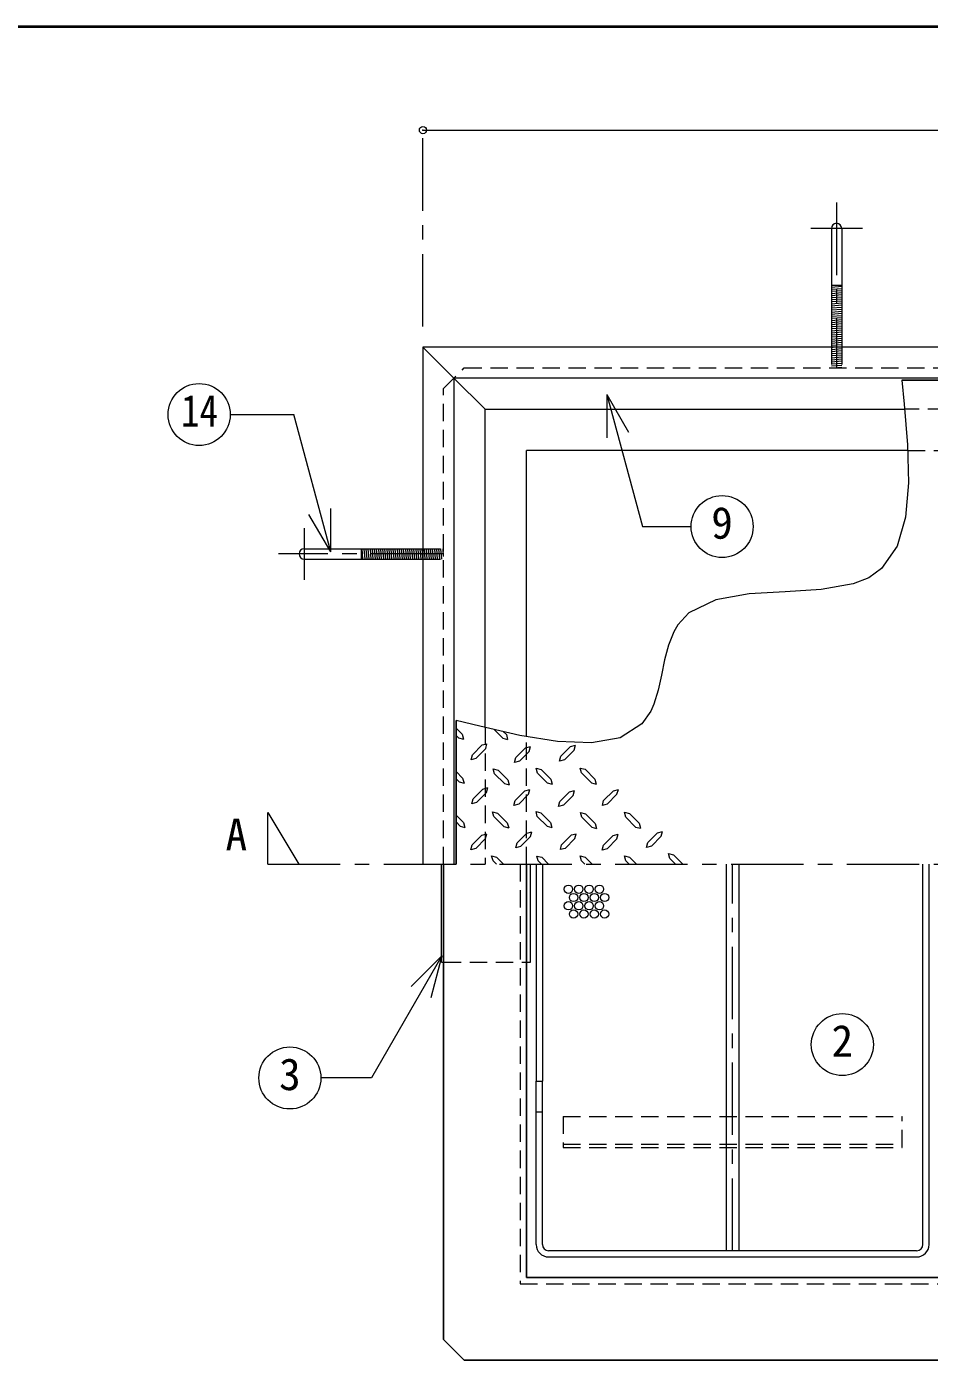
# Model space of a CAD drawing. Units: millimetres at full size, sheet at 1:7; details may follow other scales. Extents: x -1487 to 1348, y -983 to 984.
# Drawn here: x -822 to -385, y 339 to 984 of the extents above; entities that cross this region are included whole.
import ezdxf
from ezdxf.enums import TextEntityAlignment as Align

# ---------------------------------------------------------------- set-up
doc = ezdxf.new("R2010")
doc.units = ezdxf.units.MM
doc.header["$LTSCALE"] = 7
doc.header["$PDMODE"] = 32
doc.header["$PDSIZE"] = 3.5
doc.linetypes.add('CHAIN1', pattern=[8, 5, -1, 1, -1])
doc.linetypes.add('DASHED1', pattern=[1.8, 1.2, -0.6])
doc.layers.add('0-A', color=4, linetype='Continuous', lineweight=9)
doc.styles.add('ＭＳ ゴシック', font='')
doc.styles.get('ＭＳ ゴシック').set_extended_font_data('MS Gothic')

msp = doc.modelspace()

# ---------------------------------------------------------------- linework, layer by layer
at = {"layer": '0-A', "color": 1, "lineweight": 40}
msp.add_line((1347.643, 983.513), (-1487.357, 983.513), dxfattribs=at)
at = {"layer": '0-A'}
for p, q in [((-629.857, 933.513), (270.143, 933.513)), ((-427.357, 858.412), (-432.357, 858.412)), ((-432.357, 857.542), (-427.357, 857.95)), ((-432.357, 856.538), (-427.357, 856.947)), ((-432.357, 855.535), (-427.357, 855.943)), ((-432.357, 854.532), (-427.357, 854.94)), ((-432.357, 853.528), (-427.357, 853.937)), ((-432.357, 852.525), (-427.357, 852.933)), ((-432.357, 851.522), (-427.357, 851.93)), ((-432.357, 850.518), (-427.357, 850.927)), ((-432.357, 849.515), (-427.357, 849.923)), ((-432.357, 848.512), (-427.357, 848.92)), ((-432.357, 847.508), (-427.357, 847.917)), ((-432.357, 846.505), (-427.357, 846.913)), ((-432.357, 845.502), (-427.357, 845.91)), ((-432.357, 844.498), (-427.357, 844.907)), ((-432.357, 843.495), (-427.357, 843.903)), ((-432.357, 842.492), (-427.357, 842.9)), ((-432.357, 841.488), (-427.357, 841.897)), ((-432.357, 840.485), (-427.357, 840.893)), ((-432.357, 839.482), (-427.357, 839.89)), ((-432.357, 838.478), (-427.357, 838.887)), ((-432.357, 837.475), (-427.357, 837.883)), ((-432.357, 836.472), (-427.357, 836.88)), ((-432.357, 835.468), (-427.357, 835.877)), ((-432.357, 834.465), (-427.357, 834.873)), ((-432.357, 833.462), (-427.357, 833.87)), ((-432.357, 832.458), (-427.357, 832.867)), ((-432.357, 831.455), (-427.357, 831.863)), ((-432.357, 830.452), (-427.357, 830.86)), ((-432.357, 829.448), (-427.357, 829.857)), ((-431.524, 828.513), (-427.357, 828.853)), ((-599.857, 798.513), (-614.857, 813.513)), ((-395.409, 778.513), (-579.857, 778.513)), ((-579.857, 640.225), (-579.857, 778.513)), ((-659.756, 731.013), (-659.756, 726.013)), ((-658.886, 726.013), (-659.294, 731.013)), ((-657.883, 726.013), (-658.291, 731.013)), ((-656.879, 726.013), (-657.288, 731.013)), ((-655.876, 726.013), (-656.284, 731.013)), ((-654.873, 726.013), (-655.281, 731.013)), ((-653.869, 726.013), (-654.278, 731.013)), ((-652.866, 726.013), (-653.274, 731.013)), ((-651.863, 726.013), (-652.271, 731.013)), ((-650.859, 726.013), (-651.268, 731.013)), ((-649.856, 726.013), (-650.264, 731.013)), ((-648.853, 726.013), (-649.261, 731.013)), ((-647.849, 726.013), (-648.258, 731.013)), ((-646.846, 726.013), (-647.254, 731.013)), ((-645.843, 726.013), (-646.251, 731.013)), ((-644.839, 726.013), (-645.248, 731.013)), ((-643.836, 726.013), (-644.244, 731.013)), ((-642.833, 726.013), (-643.241, 731.013)), ((-641.829, 726.013), (-642.238, 731.013)), ((-640.826, 726.013), (-641.234, 731.013)), ((-639.823, 726.013), (-640.231, 731.013)), ((-638.819, 726.013), (-639.228, 731.013)), ((-637.816, 726.013), (-638.224, 731.013)), ((-636.813, 726.013), (-637.221, 731.013)), ((-635.809, 726.013), (-636.218, 731.013)), ((-634.806, 726.013), (-635.214, 731.013)), ((-633.803, 726.013), (-634.211, 731.013)), ((-632.799, 726.013), (-633.208, 731.013)), ((-631.796, 726.013), (-632.204, 731.013)), ((-630.793, 726.013), (-631.201, 731.013)), ((-629.857, 726.846), (-630.198, 731.013)), ((-610.895, 641.363), (-613.857, 644.326)), ((-612.695, 639.563), (-613.857, 640.726)), ((-612.695, 639.563), (-610.295, 638.963)), ((-610.895, 641.363), (-610.295, 638.963)), ((-591.245, 639.338), (-595.488, 643.581)), ((-591.245, 639.338), (-588.92, 638.738)), ((-589.52, 641.138), (-590.925, 642.543)), ((-589.52, 641.138), (-588.92, 638.738)), ((-601.295, 636.113), (-605.945, 631.388)), ((-599.495, 634.388), (-604.22, 629.588)), ((-601.295, 636.113), (-598.895, 636.713)), ((-599.495, 634.388), (-598.895, 636.713)), ((-580.22, 634.763), (-584.945, 630.038)), ((-578.495, 633.038), (-583.22, 628.313)), ((-580.22, 634.763), (-577.82, 635.438)), ((-578.495, 633.038), (-577.82, 635.438)), ((-558.47, 635.363), (-563.195, 630.638)), ((-558.47, 635.363), (-556.07, 636.038)), ((-556.745, 633.638), (-556.07, 636.038)), ((-606.62, 628.988), (-605.945, 631.388)), ((-604.22, 629.588), (-606.62, 628.988)), ((-610.67, 620.063), (-613.857, 623.251)), ((-612.395, 618.263), (-613.857, 619.726)), ((-610.67, 620.063), (-609.995, 617.663)), ((-595.895, 624.638), (-593.495, 623.963)), ((-595.295, 622.238), (-595.895, 624.638)), ((-590.495, 617.513), (-595.295, 622.238)), ((-588.77, 619.238), (-593.495, 623.963)), ((-588.77, 619.238), (-588.17, 616.838)), ((-575.12, 624.938), (-572.72, 624.263)), ((-574.445, 622.538), (-575.12, 624.938)), ((-569.72, 617.813), (-574.445, 622.538)), ((-567.995, 619.538), (-572.72, 624.263)), ((-567.995, 619.538), (-567.32, 617.138)), ((-553.82, 624.938), (-551.42, 624.338)), ((-553.22, 622.613), (-553.82, 624.938)), ((-548.42, 617.888), (-553.22, 622.613)), ((-546.695, 619.613), (-551.42, 624.338)), ((-546.695, 619.613), (-546.095, 617.213)), ((-612.395, 618.263), (-609.995, 617.663)), ((-600.92, 614.813), (-605.645, 610.088)), ((-599.195, 613.088), (-603.92, 608.363)), ((-600.92, 614.813), (-598.52, 615.488)), ((-599.195, 613.088), (-598.52, 615.488)), ((-590.495, 617.513), (-588.17, 616.838)), ((-580.595, 613.988), (-585.245, 609.263)), ((-580.595, 613.988), (-578.195, 614.588)), ((-578.795, 612.263), (-578.195, 614.588)), ((-569.72, 617.813), (-567.32, 617.138)), ((-558.92, 613.463), (-563.645, 608.738)), ((-558.92, 613.463), (-556.52, 614.138)), ((-557.195, 611.738), (-556.52, 614.138)), ((-548.42, 617.888), (-546.095, 617.213)), ((-537.77, 613.988), (-542.495, 609.263)), ((-537.77, 613.988), (-535.37, 614.588)), ((-536.045, 612.263), (-535.37, 614.588)), ((-585.92, 606.863), (-585.245, 609.263)), ((-583.52, 607.463), (-585.92, 606.863)), ((-578.795, 612.263), (-583.52, 607.463)), ((-564.245, 606.338), (-563.645, 608.738)), ((-561.92, 607.013), (-564.245, 606.338)), ((-557.195, 611.738), (-561.92, 607.013)), ((-543.095, 606.863), (-542.495, 609.263)), ((-540.77, 607.463), (-543.095, 606.863)), ((-536.045, 612.263), (-540.77, 607.463)), ((-610.22, 598.613), (-613.857, 602.251)), ((-596.195, 603.788), (-593.795, 603.188)), ((-595.52, 601.463), (-596.195, 603.788)), ((-590.795, 596.738), (-595.52, 601.463)), ((-589.07, 598.463), (-593.795, 603.188)), ((-575.195, 603.938), (-572.795, 603.263)), ((-574.595, 601.538), (-575.195, 603.938)), ((-569.87, 596.813), (-574.595, 601.538)), ((-568.145, 598.613), (-572.795, 603.263)), ((-553.67, 603.488), (-551.27, 602.888)), ((-553.07, 601.163), (-553.67, 603.488)), ((-548.27, 596.438), (-553.07, 601.163)), ((-546.545, 598.163), (-551.27, 602.888)), ((-527.045, 596.438), (-531.77, 601.238)), ((-525.32, 598.238), (-530.045, 602.963)), ((-611.945, 596.813), (-613.857, 598.999)), ((-611.945, 596.813), (-609.545, 596.213)), ((-610.22, 598.613), (-609.545, 596.213)), ((-590.795, 596.738), (-588.395, 596.063)), ((-589.07, 598.463), (-588.395, 596.063)), ((-579.62, 593.513), (-584.345, 588.788)), ((-579.62, 593.513), (-577.22, 594.113)), ((-577.82, 591.788), (-577.22, 594.113)), ((-569.87, 596.813), (-567.47, 596.213)), ((-568.145, 598.613), (-567.47, 596.213)), ((-548.27, 596.438), (-545.945, 595.763)), ((-546.545, 598.163), (-545.945, 595.763)), ((-527.045, 596.438), (-524.72, 595.838)), ((-525.32, 598.238), (-524.72, 595.838)), ((-516.395, 593.663), (-521.12, 588.938)), ((-516.395, 593.663), (-513.995, 594.263)), ((-514.595, 591.938), (-513.995, 594.263)), ((-606.77, 585.413), (-606.095, 587.813)), ((-601.37, 592.538), (-606.095, 587.813)), ((-599.645, 590.813), (-604.37, 586.013)), ((-601.37, 592.538), (-598.97, 593.138)), ((-599.645, 590.813), (-598.97, 593.138)), ((-584.945, 586.388), (-584.345, 588.788)), ((-582.62, 586.988), (-584.945, 586.388)), ((-577.82, 591.788), (-582.62, 586.988)), ((-558.095, 592.613), (-562.82, 587.888)), ((-556.37, 590.888), (-561.095, 586.088)), ((-558.095, 592.613), (-555.695, 593.213)), ((-556.37, 590.888), (-555.695, 593.213)), ((-537.845, 592.388), (-542.495, 587.663)), ((-537.845, 592.388), (-535.445, 592.988)), ((-536.045, 590.663), (-535.445, 592.988)), ((-521.72, 586.538), (-521.12, 588.938)), ((-519.395, 587.138), (-521.72, 586.538)), ((-514.595, 591.938), (-519.395, 587.138)), ((-604.37, 586.013), (-606.77, 585.413)), ((-596.645, 582.563), (-594.245, 581.888)), ((-595.97, 580.163), (-596.645, 582.563)), ((-590.87, 578.513), (-594.245, 581.888)), ((-574.745, 582.413), (-572.345, 581.813)), ((-574.145, 580.088), (-574.745, 582.413)), ((-569.172, 578.513), (-572.345, 581.813)), ((-553.82, 582.563), (-551.42, 581.888)), ((-553.22, 580.163), (-553.82, 582.563)), ((-548.045, 578.513), (-551.42, 581.888)), ((-526.67, 578.513), (-530.045, 581.888)), ((-507.695, 578.513), (-510.395, 581.213)), ((-504.137, 578.513), (-508.67, 582.938)), ((-594.32, 578.513), (-595.97, 580.163)), ((-575.107, 578.513), (-575.107, 473.513)), ((-572.57, 578.513), (-574.145, 580.088)), ((-572.107, 578.513), (-572.107, 473.513)), ((-551.57, 578.513), (-553.22, 580.163))]:
    msp.add_line(p, q, dxfattribs=at)
at = {"layer": '0-A', "linetype": 'CHAIN1'}
for p, q in [((-629.857, 838.513), (-629.857, 933.513)), ((-429.857, 898.412), (-429.857, 818.513)), ((-417.357, 885.912), (-442.357, 885.912)), ((-687.256, 741.013), (-687.256, 716.013)), ((-619.857, 728.513), (-699.756, 728.513)), ((-704.857, 603.513), (-689.857, 578.513)), ((-704.857, 578.513), (-704.857, 603.513)), ((-704.857, 578.513), (460.143, 578.513)), ((-480.107, 391.513), (-480.107, 578.513))]:
    msp.add_line(p, q, dxfattribs=at)
at = {"layer": '0-A', "color": 7, "lineweight": 18}
for p, q in [((-432.357, 885.912), (-432.357, 828.513)), ((-427.357, 885.912), (-427.357, 828.513)), ((270.143, 828.513), (-629.857, 828.513)), ((-629.857, 828.513), (-629.857, 578.513)), ((255.143, 813.513), (-614.857, 813.513)), ((-540.895, 805.652), (-540.895, 784.652)), ((-540.895, 805.652), (-530.395, 787.466)), ((-540.895, 805.652), (-523.77, 741.742)), ((-723.095, 795.925), (-692.286, 795.925)), ((-674.478, 729.464), (-692.286, 795.925)), ((-674.478, 729.464), (-674.478, 750.464)), ((-674.478, 729.464), (-684.978, 747.65)), ((-523.77, 741.742), (-500.203, 741.742)), ((-687.256, 731.013), (-629.857, 731.013)), ((-687.256, 726.013), (-629.857, 726.013)), ((-620.857, 531.013), (-620.857, 578.513)), ((-577.857, 531.013), (-577.857, 578.513)), ((-483.107, 391.513), (-483.107, 578.513)), ((-477.107, 578.513), (-477.107, 391.513)), ((-388.107, 394.513), (-388.107, 578.513)), ((-385.107, 394.513), (-385.107, 578.513)), ((-620.666, 534.171), (-654.79, 475.066)), ((-620.666, 534.171), (-635.515, 519.322)), ((-620.666, 534.171), (-626.101, 513.887)), ((-620.857, 531.013), (-619.857, 531.013)), ((-579.857, 531.013), (-577.857, 531.013)), ((-654.79, 475.066), (-679.22, 475.066)), ((-575.107, 473.513), (-572.107, 473.513)), ((-575.107, 394.513), (-575.107, 473.513)), ((-572.107, 394.513), (-572.107, 473.513)), ((-391.107, 391.513), (-569.107, 391.513)), ((-569.107, 388.513), (-391.107, 388.513))]:
    msp.add_line(p, q, dxfattribs=at)
at = {"layer": '0-A', "linetype": 'DASHED1'}
for p, q in [((-432.357, 828.445), (-431.524, 828.513)), ((-432.357, 828.513), (-432.357, 818.513)), ((-432.357, 827.442), (-427.357, 827.85)), ((-432.357, 826.438), (-427.357, 826.847)), ((-432.357, 825.435), (-427.357, 825.843)), ((-427.357, 828.513), (-427.357, 818.513)), ((-432.357, 824.432), (-427.357, 824.84)), ((-432.357, 823.428), (-427.357, 823.837)), ((-432.357, 822.425), (-427.357, 822.833)), ((-432.357, 821.422), (-427.357, 821.83)), ((-432.357, 820.418), (-427.357, 820.827)), ((-432.357, 819.415), (-427.357, 819.823)), ((-431.117, 818.513), (-427.357, 818.82)), ((240.143, 798.513), (-396.919, 798.513)), ((-395.409, 778.513), (220.143, 778.513)), ((-629.857, 731.013), (-619.857, 731.013)), ((-628.786, 726.013), (-629.194, 731.013)), ((-627.783, 726.013), (-628.191, 731.013)), ((-626.779, 726.013), (-627.188, 731.013)), ((-625.776, 726.013), (-626.184, 731.013)), ((-624.773, 726.013), (-625.181, 731.013)), ((-623.769, 726.013), (-624.178, 731.013)), ((-622.766, 726.013), (-623.174, 731.013)), ((-621.763, 726.013), (-622.171, 731.013)), ((-620.759, 726.013), (-621.168, 731.013)), ((-619.857, 727.254), (-620.164, 731.013)), ((-629.789, 726.013), (-629.857, 726.846)), ((-629.857, 726.013), (-619.857, 726.013)), ((-599.857, 644.575), (-599.857, 578.513)), ((-579.857, 578.513), (-579.857, 640.225)), ((-619.857, 531.013), (-579.857, 531.013)), ((-572.107, 458.513), (-575.107, 458.513)), ((-562.107, 456.513), (-562.107, 441.513)), ((-562.107, 456.513), (-398.107, 456.513)), ((-398.107, 441.513), (-398.107, 456.513)), ((-562.107, 443.013), (-398.107, 443.013)), ((-562.107, 441.513), (-398.107, 441.513))]:
    msp.add_line(p, q, dxfattribs=at)
at = {"layer": '0-A', "color": 5, "lineweight": 25}
for p, q in [((254.143, 812.513), (-398.315, 812.513)), ((-613.857, 648.003), (-613.857, 578.513)), ((-619.857, 348.513), (-619.857, 578.513)), ((-579.857, 378.513), (-579.857, 578.513)), ((220.143, 378.513), (-579.857, 378.513)), ((-609.857, 338.513), (-619.857, 348.513)), ((250.143, 338.513), (-609.857, 338.513))]:
    msp.add_line(p, q, dxfattribs=at)
at = {"layer": '0-A', "color": 7, "linetype": 'DASHED1', "lineweight": 18}
for p, q in [((-582.857, 578.513), (-582.857, 375.513)), ((-582.857, 375.513), (223.143, 375.513))]:
    msp.add_line(p, q, dxfattribs=at)
at = {"layer": '0-A', "color": 7, "lineweight": 18}
for points in [[(-629.857, 828.513), (-614.857, 813.513), (-614.857, 578.513)], [(-398.315, 812.513), (-397.119, 800.906), (-395.479, 781.302), (-395.012, 762.836), (-396.46, 746.226), (-400.564, 732.193), (-408.067, 721.456), (-414.269, 717.023), (-421.787, 714.041), (-437.303, 711.331), (-454.644, 710.255), (-472.169, 709.137), (-488.236, 706.301), (-501.206, 700.071), (-506.662, 694.241), (-508.565, 690.916), (-511.094, 684.401), (-512.975, 677.243), (-514.557, 669.844), (-516.193, 662.605), (-518.233, 655.93), (-519.74, 652.474), (-524.032, 646.346), (-534.533, 639.652), (-548.339, 637.087), (-564.728, 637.748), (-582.98, 640.736), (-602.372, 645.147), (-613.857, 648.003)]]:
    msp.add_lwpolyline(points, dxfattribs=at)
at = {"layer": '0-A', "linetype": 'DASHED1'}
msp.add_lwpolyline([(-619.857, 578.513), (-619.857, 808.513), (-609.857, 818.513), (250.143, 818.513)], dxfattribs=at)
at = {"layer": '0-A'}
for points in [[(-599.857, 644.575), (-599.857, 798.513), (-396.919, 798.513)], [(-556.745, 633.638), (-561.47, 628.913), (-563.795, 628.238), (-563.195, 630.638)], [(-583.22, 628.313), (-585.62, 627.713), (-584.945, 630.038)], [(-603.92, 608.363), (-606.245, 607.688), (-605.645, 610.088)], [(-531.77, 601.238), (-532.445, 603.563), (-530.045, 602.963)], [(-561.095, 586.088), (-563.42, 585.488), (-562.82, 587.888)], [(-536.045, 590.663), (-540.77, 585.863), (-543.17, 585.263), (-542.495, 587.663)], [(-530.12, 578.513), (-531.77, 580.163), (-532.445, 582.488), (-530.045, 581.888)], [(-510.395, 581.213), (-511.07, 583.613), (-508.67, 582.938)]]:
    msp.add_lwpolyline(points, dxfattribs=at)
at = {"layer": '0-A', "color": 7, "lineweight": 18}
for centre in [(-738.095, 795.925), (-485.203, 741.742), (-427.055, 491.207), (-694.22, 475.066)]:
    msp.add_circle(centre, 15, dxfattribs=at)
at = {"layer": '0-A'}
for centre in [(-559.519, 566.352), (-554.519, 566.352), (-549.519, 566.352), (-544.519, 566.352), (-557.019, 562.352), (-552.019, 562.352), (-547.019, 562.352), (-542.019, 562.352), (-559.519, 558.352), (-557.019, 554.352), (-554.519, 558.352), (-552.019, 554.352), (-549.519, 558.352), (-547.019, 554.352), (-544.519, 558.352), (-542.019, 554.352)]:
    msp.add_circle(centre, 2, dxfattribs=at)
at = {"layer": '0-A', "color": 7, "lineweight": 18}
for centre, radius, start, end in [((-429.857, 885.912), 2.5, 0, 180), ((-687.256, 728.513), 2.5, 90, 270), ((-569.107, 394.513), 6, 180, 270), ((-569.107, 394.513), 3, 180, 270), ((-391.107, 394.513), 6, 270, 0), ((-391.107, 394.513), 3, 270, 0)]:
    msp.add_arc(centre, radius, start, end, dxfattribs=at)
at = {"layer": '0-A'}
msp.add_point((-629.857, 933.513), dxfattribs=at)

# ---------------------------------------------------------------- texts
at = {"layer": '0-A', "color": 7, "style": 'ＭＳ ゴシック', "width": 0.85}
msp.add_text('14', height=15.4, dxfattribs=at).set_placement((-746.845, 785.425), align=Align.BOTTOM_LEFT)
at = {"layer": '0-A', "color": 7, "style": 'ＭＳ ゴシック'}
for s, p in [('9', (-490.453, 731.242)), ('A', (-725.357, 580.513)), ('2', (-432.305, 480.707)), ('3', (-699.47, 464.566))]:
    msp.add_text(s, height=15.4, dxfattribs=at).set_placement(p, align=Align.BOTTOM_LEFT)

doc.saveas('drawing.dxf')
